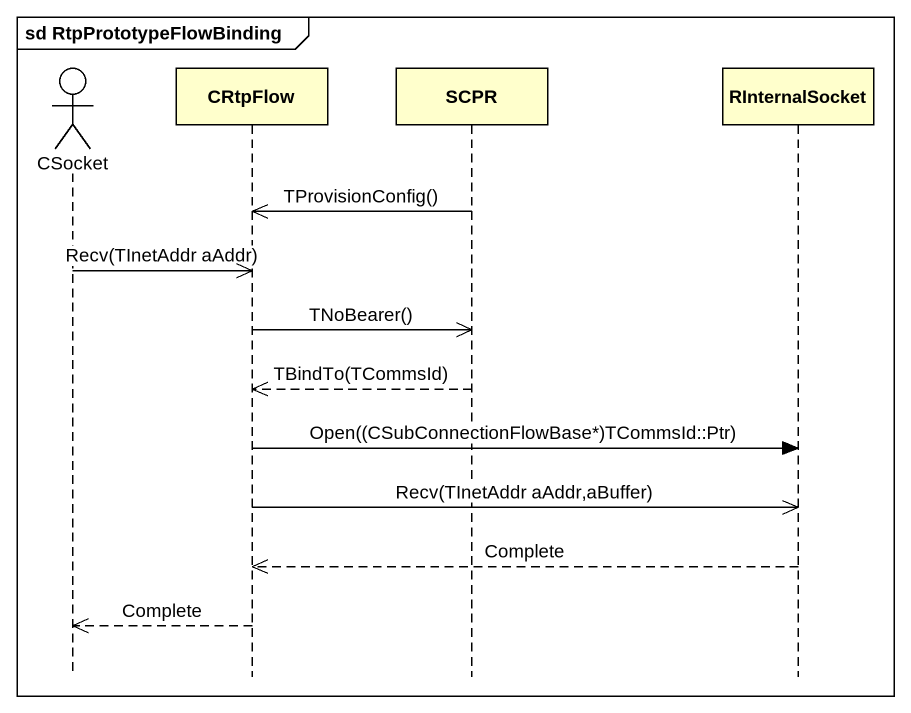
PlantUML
@startuml
mainframe sd RtpPrototypeFlowBinding
hide footbox
actor CSocket
participant CRtpFlow
participant SCPR
participant RInternalSocket

SCPR ->> CRtpFlow : TProvisionConfig()
CSocket ->> CRtpFlow : Recv(TInetAddr aAddr)
CRtpFlow ->> SCPR : TNoBearer()
SCPR -->> CRtpFlow : TBindTo(TCommsId)
CRtpFlow -> RInternalSocket : Open((CSubConnectionFlowBase*)TCommsId::Ptr)
CRtpFlow ->> RInternalSocket : Recv(TInetAddr aAddr,aBuffer)
RInternalSocket -->> CRtpFlow : Complete
CRtpFlow -->> CSocket : Complete
@enduml
